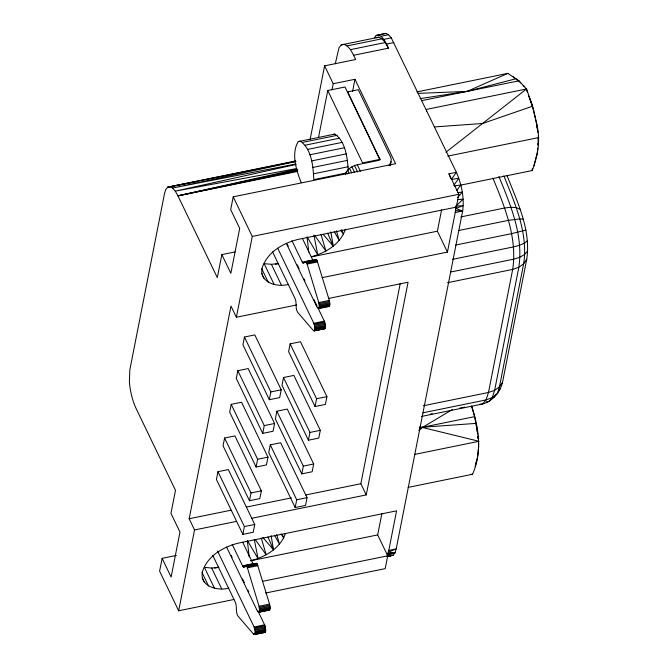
<?xml version="1.0" encoding="UTF-8"?>
<svg xmlns="http://www.w3.org/2000/svg" width="668" height="668" viewBox="0 0 668 668"><rect width="100%" height="100%" fill="white"/><g stroke="black" fill="none" stroke-linecap="round" stroke-linejoin="round"><path stroke-width="1" d="M460.711 185.136L532.262 170.54L532.271 168.587M226.577 547.042L257.28 610.828L258.942 612.305L259.601 610.594L259.05 606.26L247.11 566.856L245.907 565.379L243.628 567.082L242.885 566.506L232.155 544.328M258.566 612.339L269.463 610.16L270.131 608.448L269.571 604.114L257.238 563.942L256.428 563.233L245.565 565.495M286.305 243.319L316.999 307.105L318.661 308.583L319.329 306.871L318.77 302.537L306.829 263.134L305.627 261.656L303.356 263.359L302.612 262.783L291.874 240.605M318.285 308.616L329.19 306.437L329.85 304.725L329.299 300.391L316.958 260.219L316.156 259.51L305.284 261.772M390.379 165.781L391.264 159.193L390.488 156.629L358.282 89.712L347.752 91.858L347.636 92.46M455.818 206.963L455.225 212.533L447.451 252.095L322.16 277.646M212.825 555.525L235.345 602.311C237.374 606.653 235.245 611.98 237.967 616.071L253.564 634.132L254.742 634.408L255.209 631.277L254.099 626.993L217.534 551.008M254.399 634.6L264.92 632.454L265.705 631.085L265.012 625.791L257.856 610.777M272.544 251.803L295.064 298.588C297.101 302.93 294.964 308.257 297.686 312.348L313.292 330.409L314.469 330.685L314.937 327.554L313.826 323.27L277.704 248.229M314.119 330.877L324.648 328.731L325.433 327.362L324.74 322.068L318.026 307.99M408.14 487.398L472.535 474.263C482.346 452.411 478.981 427.996 471.558 406.002L474.597 416.648L477.77 434.016M532.262 170.54C538.032 155.711 540.629 139.32 536.671 123.714L532.505 106.245L526.543 88.978L518.877 80.828L507.855 73.371L416.882 91.925M421.45 416.456L482.505 404.006C492.6 401.376 500.165 392.25 502.536 382.305L526.735 259.234C531.169 229.867 517.299 201.995 506.995 175.475M387.206 556.553L393.093 555.267L394.947 552.912L396.207 548.896L462.648 211.021C464.452 197.878 461.621 184.368 456.378 172.302L391.256 37.867L388.517 34.744L385.904 33.4L376.176 35.437L374.33 37.784M537.798 148.054L537.181 153.707L535.485 159.109M475.14 466.631L477.461 457.43L478.388 448.946L478.547 450.232M478.639 447.36L478.597 442.809M176.394 555.425L162.124 558.339L159.602 571.157L178.665 610.769L233.875 599.505M235.103 251.911L221.851 254.617L217.317 277.646L177.947 195.833L175.267 191.148L172.536 188.034L169.922 186.689L167.61 187.207L165.764 189.553L164.503 193.578L129.843 369.805L129.375 381.67A27.931 9.068 78.5 0 0 136.122 408.524L175.492 490.337L170.966 513.366L179.968 532.079L171.125 577.052L162.124 558.339M332.021 89.804L333.215 83.734L354.959 79.292L395.581 163.702L233.207 196.826L230.694 209.643L239.695 228.356L230.852 273.329L221.851 254.617M178.665 610.769L194.555 529.949L189.169 518.744L230.994 306.053L236.38 317.258L296.675 304.959M236.38 317.258L252.27 236.43L233.207 196.826M217.96 471.691L216.432 479.465L242.86 534.375L253.214 532.262L254.742 524.48L228.314 469.579L217.96 471.691L244.388 526.593L242.86 534.375M224.582 438.024L223.054 445.806L249.481 500.708L259.835 498.595L261.363 490.821L234.936 435.912L224.582 438.024L251.009 492.934L249.481 500.708M231.203 404.357L229.675 412.139L256.103 467.041L266.449 464.928L267.985 457.154L241.557 402.245L231.203 404.357L257.631 459.267L256.103 467.041M237.825 370.69L236.297 378.472L262.716 433.373L273.07 431.261L274.598 423.487L248.179 368.577L237.825 370.69L264.252 425.599L262.716 433.373M244.446 337.023L242.918 344.805L269.338 399.706L279.692 397.602L281.22 389.82L254.8 334.91L244.446 337.023L270.866 391.932L269.338 399.706M310.144 139.362L324.606 65.84L355.66 59.502C352.729 53.899 350.333 46.818 344.003 44.288L341.231 44.915L339.01 47.737L335.278 63.819M318.502 137.55L327.754 90.522L345.005 86.999L379.841 159.385L362.59 162.908L327.754 90.522M270.281 444.863L268.745 452.637L295.173 507.546L305.526 505.434L307.055 497.652L280.627 442.75L270.281 444.863L296.701 499.764L295.173 507.546M276.894 411.196L275.366 418.97L301.794 473.879L312.148 471.767L313.676 463.993L287.248 409.083L276.894 411.196L303.322 466.097L301.794 473.879M283.516 377.529L281.988 385.311L308.416 440.212L318.77 438.099L320.298 430.326L293.87 375.416L283.516 377.529L309.944 432.438L308.416 440.212M290.137 343.861L288.609 351.644L315.029 406.545L325.383 404.432L326.919 396.658L300.491 341.749L290.137 343.861L316.565 398.771L315.029 406.545M352.57 91.441L354.959 79.292M379.841 159.385L347.752 91.858M251.786 518.276L366.239 494.921L360.854 483.724L400.266 283.307M366.239 494.921L408.064 282.23L328.355 298.496M265.572 593.042L385.202 568.635L387.724 555.818L377.671 534.918L381.887 513.458M447.451 252.095L437.39 231.195L441.615 209.735M387.34 556.519L393.093 555.267L387.281 554.891L388.793 550.407L396.567 510.845L238.685 543.051C223.379 546.75 207.08 556.085 202.346 572.05C199.707 586.546 217.793 591.264 228.832 588.132M288.551 284.409C277.521 287.541 259.434 282.823 262.065 268.327C266.808 252.362 283.107 243.027 298.412 239.328L456.294 207.122L458.816 194.304L448.954 173.814L456.378 172.302L451.317 179.542L458.807 178.222L453.848 185.295M533.957 165.731L535.001 160.963M345.473 174.164C347.009 168.987 352.295 165.956 357.263 164.762L378.998 160.328L379.925 159.744L379.967 158.784M345.389 229.182C340.638 243.995 325.583 253.013 311.23 256.771M285.345 533.765C280.193 548.445 264.962 557.12 250.575 560.761L377.671 534.918M391.172 161.748L389.026 165.472M475.482 463.734L476.426 462.014M493.986 397.41L496.09 394.145M526.735 259.234L523.662 263.793L518.827 267.292L512.682 269.413L447.56 282.689M502.536 382.305L499.455 386.864L497.251 393.677L492.266 397.644L488.776 401.635L486.162 401.86M456.586 190.589L460.82 184.986L454.24 185.938M346.283 172.995L313.801 179.625C313.1 166.432 311.923 149.373 300.299 141.14L298.212 141.608C290.922 153.907 296.433 170.023 301.076 182.489M527.611 250.884L524.63 254.424L519.871 257.272L513.75 259.167L450.658 272.035M457.638 197.528L462.298 192.125L457.588 192.668M498.821 390.371L500.574 388.375M456.294 207.122L455.852 206.203L463.116 199.156L457.505 199.674M445.907 152.246L526.543 88.978L527.152 92.034M418.761 430.401L422.836 427.211L452.336 409.559M527.311 240.906L524.305 243.227L519.52 245.298L513.391 246.926L452.336 259.384M507.855 73.371L467.116 91.391L420.063 98.655M419.896 428.221L422.836 427.211L476.15 423.387L477.612 433.841M525.883 230.059L511.63 233.633L455.668 245.047M516.164 78.699L467.116 91.391L418.11 93.378M387.281 554.891L394.947 552.912L388.384 552.127L396.207 548.896L388.793 550.407M385.904 33.4L376.176 35.437M376.084 37.809L378.856 37.183L381.987 38.794L385.269 42.543L388.484 48.154L353.623 55.269M332.722 134.569L334.81 134.101C345.982 141.833 347.327 158.057 348.279 170.641M296.951 169.246L177.947 195.833L297.427 171.459M296.016 164.462L175.267 191.148L296.859 168.503M295.122 161.698L172.536 188.034L295.924 164.002M297.819 170.014L177.947 195.833L297.11 170.833M378.489 34.911L381.094 36.264L388.517 34.744M341.231 44.915L378.856 37.183M347.135 45.908L381.987 38.794M381.094 36.264L383.833 39.379L391.256 37.867M350.416 49.649L385.269 42.543M383.833 39.379L386.505 44.063L393.928 42.552M421.441 100.701L518.877 80.828L520.714 82.924M526.543 88.978L426.376 109.41L426.66 111.431M298.212 141.608L334.81 134.101M302.671 142.359L337.181 135.32M305.151 145.19L339.661 138.151M307.581 149.432L342.083 142.393M309.777 154.801L344.287 147.762M295.423 160.98L167.61 187.207L196.217 181.721M311.614 160.93L346.124 153.891M312.95 167.409L347.452 160.37M313.693 173.78L348.203 166.741M447.777 156.12L538.742 137.558L538.199 135.938M252.27 236.43L458.816 194.304M455.225 212.533L462.648 211.021L455.743 208.483L463.241 205.602L455.852 206.203M460.803 216.941L504.557 208.015L510.878 207.239L516.222 207.631L520.113 209.167M275.458 264.227L278.498 263.609M311.397 256.896L437.39 231.195M302.237 262.132L312.766 259.986L313.133 260.637M458.749 230.493L508.607 220.323L519.929 218.887L523.411 219.204M306.019 261.864L316.548 259.718M302.612 262.783L309.309 261.413M306.437 262.365L316.958 260.219M306.829 263.134L317.358 260.988M307.18 264.085L317.701 261.939M318.77 302.537L329.299 300.391M319.053 303.648L329.583 301.502M319.254 304.792L329.775 302.646M319.346 305.886L329.867 303.74M319.329 306.871L329.85 304.725M319.204 307.681L329.725 305.535M318.978 308.265L329.499 306.111M313.826 323.27L324.347 321.124M314.21 324.214L324.74 322.068M314.544 325.283L325.065 323.137M314.787 326.418L325.308 324.272M314.937 327.554L325.458 325.408M314.979 328.606L325.5 326.46M314.904 329.508L325.433 327.362M314.737 330.217L325.258 328.071M313.718 330.785L324.648 328.731M314.469 330.685L324.99 328.539M270.866 391.932L281.22 389.82M316.565 398.771L326.919 396.658M264.252 425.599L274.598 423.487M423.362 405.76L488.483 392.475L494.629 390.363L499.455 386.864L523.662 263.793C528.296 233.099 515.028 203.59 503.856 175.859M309.944 432.438L320.298 430.326M422.986 412.799L486.07 399.923L492.266 397.644L494.629 390.363L518.827 267.292C523.603 235.654 510.586 205.026 498.887 176.427M430.225 414.152L432.263 413.734M459.734 408.131L464.828 407.088M257.631 459.267L267.985 457.154M419.788 427.829L474.597 416.648M303.322 466.097L313.676 463.993M414.628 454.424L479.023 441.289L419.763 426.819M251.009 492.934L261.363 490.821M189.169 518.744L231.07 510.202M246.392 507.07L291.357 497.902M305.668 494.98L360.854 483.724M296.701 499.764L307.055 497.652M194.555 529.949L236.455 521.399M244.388 526.593L254.742 524.48M214.72 568.159L218.77 567.332M242.509 565.854L253.038 563.708L253.414 564.36M246.3 565.587L256.821 563.441M242.885 566.506L245.757 565.921M246.709 566.088L257.238 563.942M243.269 566.923L245.181 566.531M243.628 567.082L245.548 566.689M247.11 566.856L257.631 564.71M247.452 567.808L257.982 565.662M262.44 581.369L387.724 555.818M259.05 606.26L269.571 604.114M259.334 607.371L269.855 605.225M259.526 608.515L270.056 606.369M259.618 609.608L270.148 607.462M259.601 610.594L270.131 608.448M259.476 611.404L269.997 609.258M258.14 612.097L263.885 610.928M265.797 610.535L267.709 610.143M259.251 611.988L269.78 609.834M254.099 626.993L264.628 624.847M254.491 627.937L265.012 625.791M254.817 629.005L265.338 626.86M255.059 630.141L265.588 627.995M255.209 631.277L265.739 629.131M255.251 632.329L265.772 630.183M255.184 633.239L265.705 631.085M253.564 634.132L265.538 631.794M253.999 634.508L265.271 632.262M169.922 186.689L296.074 161.289M386.964 556.519L390.788 555.784M274.197 284.543L264.144 263.643L271.4 264.319L278.498 263.518M214.478 588.266L204.416 567.366L211.672 568.042L218.77 567.241M387.874 553.63L394.947 552.912M329.19 306.437L328.389 306.228M269.463 610.16L268.67 609.951M479.833 404.24L482.505 404.006L486.07 399.923L488.483 392.475L512.682 269.413C517.458 237.683 504.766 206.863 492.942 178.164M434.375 126.937L482.563 123.488L532.505 106.245L529.256 97.695M470.447 474.347L472.535 474.263M455.543 210.604L462.648 211.021M516.422 79.567L518.877 80.828M523.161 85.721L524.689 86.615M323.813 328.264L324.247 328.631M323.212 234.435L333.232 246.125L330.852 231.871M262.825 537.373L273.504 549.847L271.124 535.594M513.191 76.636L514.251 78.022M314.828 235.654L325.917 251.043L321.024 234.443M255.101 539.385L266.19 554.766L261.305 538.166M340.672 230.151L343.477 234.359L341.615 229.717M280.944 533.874L283.75 538.082L282.263 534.367M334.267 231.571L339.219 240.43L336.43 230.836M274.548 535.293L279.491 544.153L276.711 534.559M386.505 44.063L388.484 48.154M324.606 65.84L333.215 83.734M357.263 164.762L360.378 171.242M354.533 165.555L357.647 172.035M351.894 166.791L354.566 172.352M349.523 168.386L351.744 173.02M347.577 170.24L348.913 173.012M346.199 172.202L347.084 174.056M302.404 238.459L312.766 259.986M287.332 244.204L288.234 246.083M297.26 264.837L299.072 268.594M304.032 278.915L304.934 280.785M313.968 299.548L317.125 306.111M271.4 264.319L281.453 285.219M261.731 268.686L268.294 282.314M261.514 273.245L264.136 278.698M242.676 542.182L253.038 563.708M231.22 555.434L232.122 557.304M242.501 578.88L244.313 582.638M247.92 590.136L248.822 592.015M211.672 568.042L221.734 588.942M202.012 572.409L208.566 586.036M202.22 577.878L204.408 582.421M528.672 95.875C532.772 104.767 534.659 114.562 536.629 124.114M327.712 233.249L333.232 246.125M267.993 536.972L273.504 549.847M448.954 173.814L450.925 178.59M313.851 235.027L317.776 254.859L307.055 236.764L308.783 252.178M254.324 539.744L258.048 558.582L247.335 540.487L249.181 556.928M536.671 123.714L537.857 132.381M536.746 125.116L537.097 128.114M477.962 436.847L478.196 438.851L477.937 435.954M538.074 138.009L538.107 145.223L538.074 143.202"/></g></svg>
